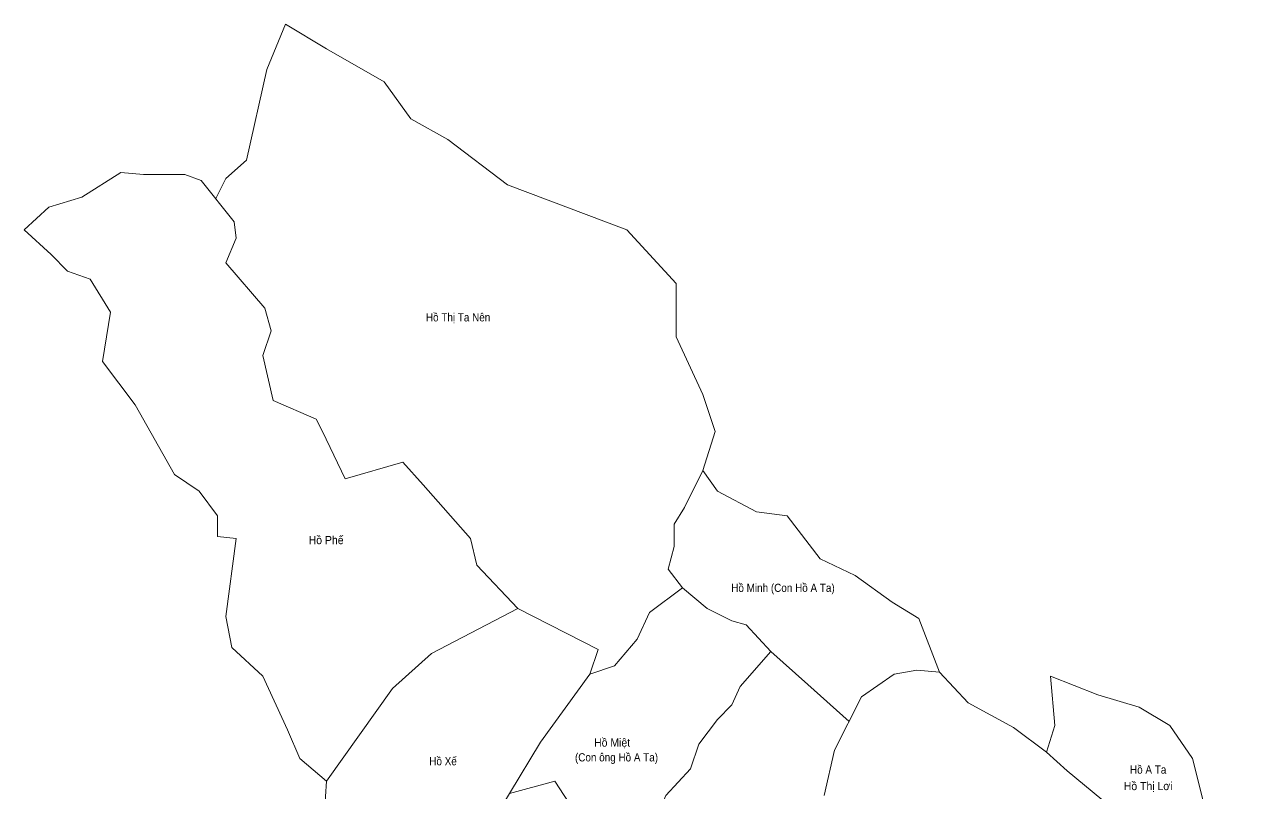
# Model space of a CAD drawing. Header units: metres. Extents: x 549244 to 555620, y 1839739 to 1842785.
# Drawn here: x 552571 to 553161, y 1842411 to 1842785 of the extents above; entities that cross this region are included whole.
import ezdxf
from ezdxf.enums import TextEntityAlignment as Align

# ---------------------------------------------------------------- set-up
doc = ezdxf.new("R2010")
doc.units = ezdxf.units.M
doc.header["$LTSCALE"] = 0.72
doc.layers.add('15', color=7, linetype='Continuous', lineweight=13)

msp = doc.modelspace()

# ---------------------------------------------------------------- linework, layer by layer
at = {"layer": '15'}
for points in [[(552901, 1842568), (552907, 1842587), (552901, 1842605), (552888, 1842633), (552888, 1842659), (552864, 1842685), (552806, 1842707), (552777, 1842729), (552759, 1842739), (552746, 1842757), (552718, 1842773), (552698, 1842785), (552689, 1842763), (552679, 1842719), (552669, 1842710), (552664, 1842700)], [(552811, 1842501), (552791, 1842522), (552788, 1842535), (552765, 1842561), (552755, 1842572), (552727, 1842564), (552716, 1842587), (552713, 1842593), (552692, 1842602), (552687, 1842624), (552691, 1842636), (552688, 1842647), (552669, 1842669), (552674, 1842681), (552673, 1842689), (552657, 1842709), (552649, 1842712), (552629, 1842712), (552618, 1842713), (552599, 1842701), (552583, 1842696), (552571, 1842685), (552584, 1842673), (552592, 1842665), (552603, 1842661), (552613, 1842645), (552609, 1842621), (552625, 1842600), (552644, 1842566), (552656, 1842558), (552665, 1842546), (552665, 1842536), (552674, 1842535), (552669, 1842497), (552672, 1842482), (552687, 1842468), (552699, 1842442), (552705, 1842428), (552718, 1842417)], [(553016, 1842470), (553006, 1842496), (552993, 1842504), (552975, 1842517), (552958, 1842525), (552942, 1842546), (552927, 1842548), (552908, 1842558), (552901, 1842568), (552892, 1842550), (552887, 1842542), (552887, 1842531), (552884, 1842520), (552891, 1842511), (552903, 1842501), (552915, 1842495), (552922, 1842493), (552934, 1842480), (552952, 1842464), (552972, 1842446)], [(552891, 1842511), (552875, 1842499), (552869, 1842486), (552858, 1842473), (552846, 1842469)], [(552934, 1842480), (552919, 1842463), (552915, 1842454), (552908, 1842447), (552899, 1842435), (552895, 1842423), (552883, 1842410), (552877, 1842396), (552873, 1842373), (552876, 1842340), (552882, 1842319), (552920, 1842309), (552917, 1842326), (552912, 1842345), (552913, 1842365), (552930, 1842375)], [(553095, 1842408), (553078, 1842422), (553068, 1842431), (553052, 1842443), (553030, 1842455), (553016, 1842470), (553005, 1842471), (552994, 1842469), (552978, 1842458), (552965, 1842432), (552960, 1842410)], [(553068, 1842431), (553072, 1842444), (553070, 1842468), (553093, 1842459), (553113, 1842453), (553128, 1842444), (553139, 1842428), (553144, 1842408), (553153, 1842389), (553161, 1842370), (553148, 1842355)], [(552882, 1842319), (552862, 1842324), (552850, 1842321), (552839, 1842320), (552835, 1842324), (552836, 1842339), (552840, 1842356), (552841, 1842368), (552839, 1842384), (552838, 1842403), (552829, 1842417), (552807, 1842411)]]:
    msp.add_lwpolyline(points, dxfattribs=at)
msp.add_lwpolyline([(552750, 1842462), (552718, 1842417), (552717, 1842402), (552706, 1842378), (552687, 1842373), (552688, 1842358), (552686, 1842348), (552705, 1842323), (552722, 1842314), (552747, 1842331), (552761, 1842356), (552780, 1842378), (552796, 1842393), (552807, 1842411), (552822, 1842436), (552846, 1842469), (552850, 1842481), (552811, 1842501), (552769, 1842479)], close=True, dxfattribs=at)

# ---------------------------------------------------------------- texts
for s, width, p in [('Hồ Thị Ta Nên', 0.9, (552781.94, 1842640.51)), ('Hồ Phế', 0.95, (552717.76, 1842532.2)), ('Hồ Minh (Con Hồ A Ta)', 0.9, (552939.9, 1842508.97)), ('Hồ Miệt', 0.95, (552856.82, 1842433.74)), ('Hồ Xế', 0.9, (552774.62, 1842424.7)), ('(Con ông Hồ A Ta)', 0.9, (552858.96, 1842426.56)), ('Hồ A Ta', 0.9, (553117.45, 1842420.59)), ('Hồ Thị Lơi', 0.95, (553117.44, 1842412.59))]:
    msp.add_text(s, height=4, dxfattribs=dict(at, width=width)).set_placement(p, align=Align.CENTER)

doc.saveas('drawing.dxf')
